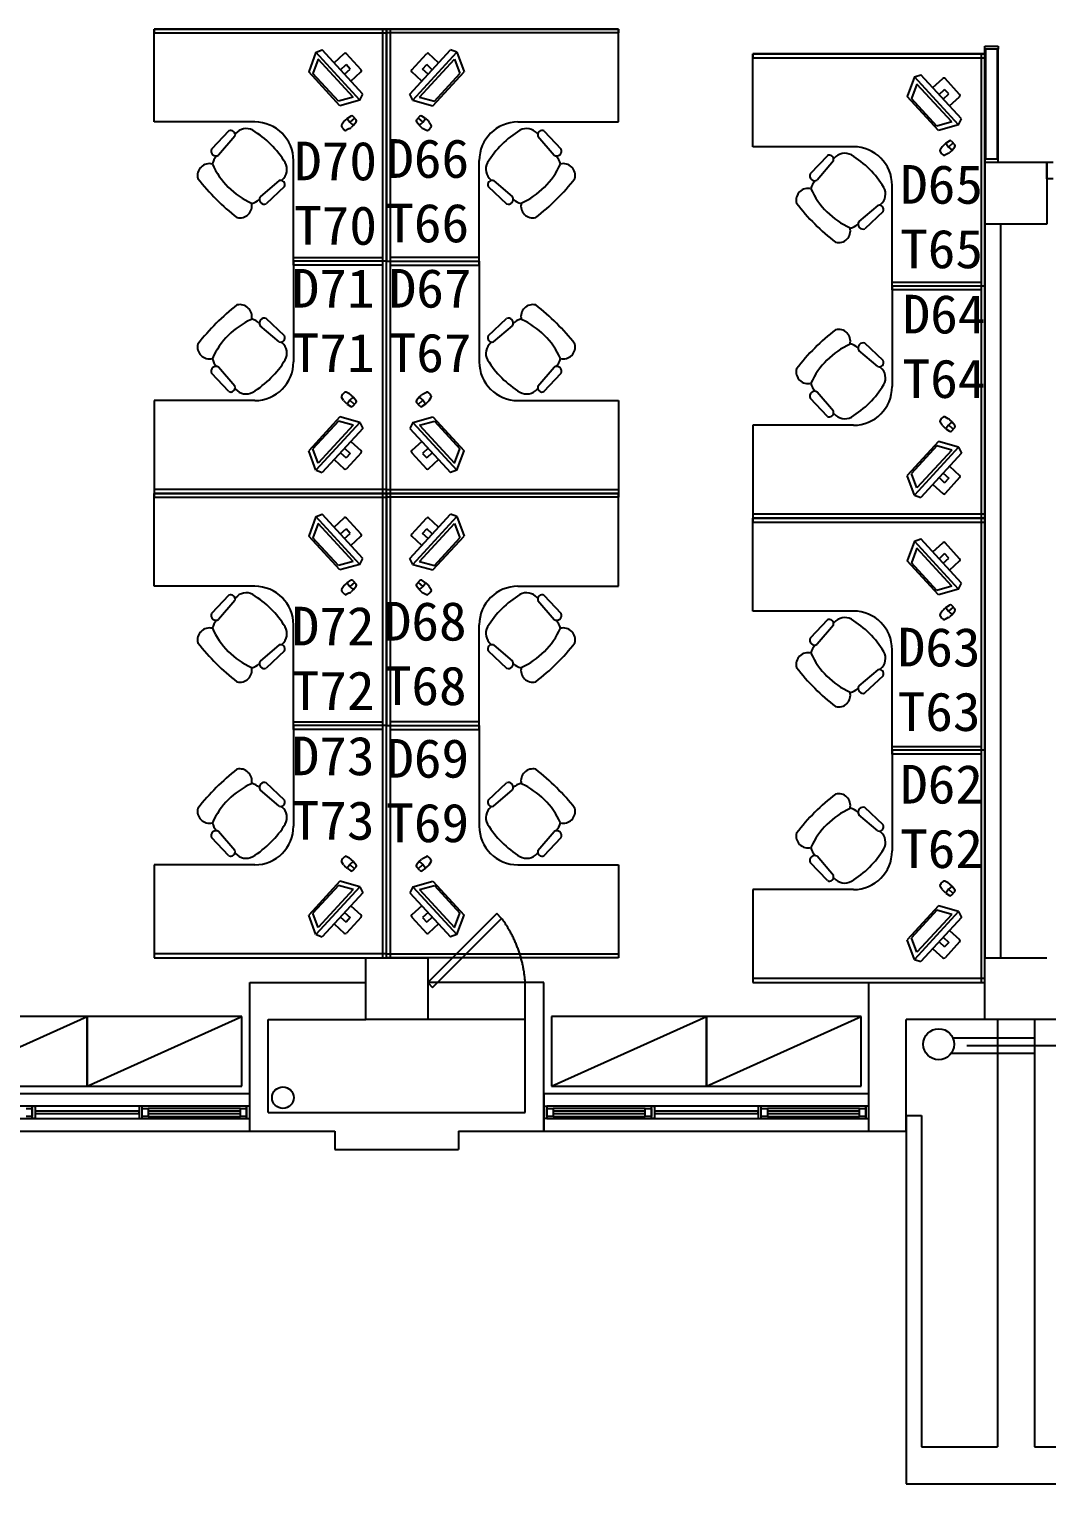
# Model space of a CAD drawing. Header units: millimetres. Extents: x 526420 to 928802, y 401925 to 509768.
# Drawn here: x 686736 to 693311, y 416304 to 425704 of the extents above; entities that cross this region are included whole.
import ezdxf

# ---------------------------------------------------------------- set-up
doc = ezdxf.new("R2010")
doc.units = ezdxf.units.MM
doc.header["$LTSCALE"] = 3000
doc.header["$MEASUREMENT"] = 0
doc.linetypes.add('DASHED2', pattern=[0.375, 0.25, -0.125])
doc.layers.get('0').update_dxf_attribs({"linetype": 'CONTINUOUS'})
for name, color, linetype in [('D-WALL', 7, 'CONTINUOUS'), ('D-WINDOW', 7, 'CONTINUOUS'), ('P-DOOR', 7, 'CONTINUOUS'), ('P-FURNI-I', 7, 'CONTINUOUS'), ('P-STAIR', 7, 'CONTINUOUS'), ('P-WALL', 7, 'CONTINUOUS'), ('窗台线', 7, 'CONTINUOUS')]:
    doc.layers.add(name, color=color, linetype=linetype)
doc.styles.get("Standard").update_dxf_attribs({"font": 'romans.shx', "width": 0.65, "bigfont": 'hzfs1.shx'})

msp = doc.modelspace()

# ---------------------------------------------------------------- linework, layer by layer
at = {"color": 0, "ltscale": 0.7}
for p, q in [((692702.9, 419186.9), (693231, 419186.9)), ((692693.6, 419086.9), (693231, 419086.9)), ((692794.8, 419136.9), (693443.4, 419136.9))]:
    msp.add_line(p, q, dxfattribs=at)
for centre, radius in [((692612.1, 419144.9), 100), ((688375.8, 418799.6), 70)]:
    msp.add_circle(centre, radius, dxfattribs=at)
at = {"layer": 'D-WALL', "color": 0, "ltscale": 100}
for p, q in [((692911, 424843.9), (693311, 424843.9)), ((692911, 424443.9), (692911, 424843.9)), ((692911, 424843.9), (693311, 424843.9)), ((692911, 424443.9), (692911, 424843.9)), ((693311, 424843.9), (693311, 424443.9)), ((693311, 424843.9), (693311, 424443.9)), ((693311, 424443.9), (692911, 424443.9)), ((693311, 424443.9), (692911, 424443.9)), ((688911, 419703.9), (689311, 419703.9)), ((688911, 419303.9), (688911, 419703.9)), ((689311, 419703.9), (689311, 419303.9)), ((692911, 419703.9), (693311, 419703.9)), ((692911, 419303.9), (692911, 419703.9)), ((689311, 419303.9), (688911, 419303.9)), ((693311, 419303.9), (692911, 419303.9))]:
    msp.add_line(p, q, dxfattribs=at)
at = {"layer": 'D-WALL', "color": 0, "ltscale": 0.7}
for p, q in [((688161, 419543.9), (688911, 419543.9)), ((688161, 419543.9), (688281, 419543.9)), ((688161, 418583.9), (688161, 419543.9)), ((690061, 419543.9), (689941, 419543.9)), ((689941, 418703.9), (689941, 419543.9)), ((690061, 418583.9), (690061, 419543.9)), ((692161, 419543.9), (692911, 419543.9)), ((692161, 418583.9), (692161, 419543.9)), ((688281, 419303.9), (688911, 419303.9)), ((688281, 418703.9), (688281, 419303.9)), ((693911, 419303.9), (692401, 419303.9)), ((692401, 418583.9), (692401, 419303.9)), ((688281, 418703.9), (689941, 418703.9)), ((688161, 418583.9), (688711, 418583.9)), ((688161, 418583.9), (688401, 418583.9)), ((688711, 418583.9), (688711, 418463.9)), ((689511, 418583.9), (690061, 418583.9)), ((689511, 418583.9), (689511, 418463.9)), ((689821, 418583.9), (690061, 418583.9)), ((692161, 418583.9), (692401, 418583.9)), ((688711, 418463.9), (689511, 418463.9))]:
    msp.add_line(p, q, dxfattribs=at)
at = {"layer": 'D-WINDOW', "color": 0, "ltscale": 0.7}
for p, q in [((688141, 418743.9), (686081, 418743.9)), ((686716, 418728.9), (686756, 418728.9)), ((686756, 418678.9), (686716, 418678.9)), ((686756, 418743.9), (686776, 418743.9)), ((686756, 418663.9), (686756, 418743.9)), ((686756, 418728.9), (686756, 418678.9)), ((686776, 418743.9), (686776, 418663.9)), ((687446, 418711.4), (686776, 418711.4)), ((686776, 418711.4), (686776, 418696.4)), ((686776, 418696.4), (687446, 418696.4)), ((687466, 418743.9), (687446, 418743.9)), ((687446, 418743.9), (687446, 418663.9)), ((687446, 418696.4), (687446, 418711.4)), ((687466, 418663.9), (687466, 418743.9)), ((687466, 418728.9), (687506, 418728.9)), ((687466, 418678.9), (687466, 418728.9)), ((687506, 418678.9), (687466, 418678.9)), ((688101, 418728.9), (687506, 418728.9)), ((687506, 418728.9), (687506, 418678.9)), ((687506, 418728.9), (687506, 418678.9)), ((688101, 418711.4), (687506, 418711.4)), ((687506, 418711.4), (687506, 418696.4)), ((687506, 418696.4), (688101, 418696.4)), ((687506, 418678.9), (688101, 418678.9)), ((688101, 418728.9), (688141, 418728.9)), ((688101, 418678.9), (688101, 418728.9)), ((688101, 418678.9), (688101, 418728.9)), ((688101, 418696.4), (688101, 418711.4)), ((688141, 418678.9), (688101, 418678.9)), ((688141, 418663.9), (688141, 418743.9)), ((688161, 418743.9), (688141, 418743.9)), ((688141, 418743.9), (688141, 418663.9)), ((688141, 418728.9), (688141, 418678.9)), ((688161, 418663.9), (688161, 418743.9)), ((690061, 418743.9), (690081, 418743.9)), ((690061, 418663.9), (690061, 418743.9)), ((692141, 418743.9), (690081, 418743.9)), ((690081, 418743.9), (690081, 418663.9)), ((690081, 418743.9), (690081, 418663.9)), ((690081, 418728.9), (690121, 418728.9)), ((690081, 418678.9), (690081, 418728.9)), ((690121, 418678.9), (690081, 418678.9)), ((690716, 418728.9), (690121, 418728.9)), ((690121, 418728.9), (690121, 418678.9)), ((690121, 418728.9), (690121, 418678.9)), ((690716, 418711.4), (690121, 418711.4)), ((690121, 418711.4), (690121, 418696.4)), ((690121, 418696.4), (690716, 418696.4)), ((690121, 418678.9), (690716, 418678.9)), ((690716, 418728.9), (690756, 418728.9)), ((690716, 418678.9), (690716, 418728.9)), ((690716, 418678.9), (690716, 418728.9)), ((690716, 418696.4), (690716, 418711.4)), ((690756, 418678.9), (690716, 418678.9)), ((690756, 418743.9), (690776, 418743.9)), ((690756, 418663.9), (690756, 418743.9)), ((690756, 418728.9), (690756, 418678.9)), ((690776, 418743.9), (690776, 418663.9)), ((691446, 418711.4), (690776, 418711.4)), ((690776, 418711.4), (690776, 418696.4)), ((690776, 418696.4), (691446, 418696.4)), ((691466, 418743.9), (691446, 418743.9)), ((691446, 418743.9), (691446, 418663.9)), ((691446, 418696.4), (691446, 418711.4)), ((691466, 418663.9), (691466, 418743.9)), ((691466, 418728.9), (691506, 418728.9)), ((691466, 418678.9), (691466, 418728.9)), ((691506, 418678.9), (691466, 418678.9)), ((692101, 418728.9), (691506, 418728.9)), ((691506, 418728.9), (691506, 418678.9)), ((691506, 418728.9), (691506, 418678.9)), ((692101, 418711.4), (691506, 418711.4)), ((691506, 418711.4), (691506, 418696.4)), ((691506, 418696.4), (692101, 418696.4)), ((691506, 418678.9), (692101, 418678.9)), ((692101, 418728.9), (692141, 418728.9)), ((692101, 418678.9), (692101, 418728.9)), ((692101, 418678.9), (692101, 418728.9)), ((692101, 418696.4), (692101, 418711.4)), ((692141, 418678.9), (692101, 418678.9)), ((692141, 418663.9), (692141, 418743.9)), ((692161, 418743.9), (692141, 418743.9)), ((692141, 418743.9), (692141, 418663.9)), ((692141, 418728.9), (692141, 418678.9)), ((692161, 418663.9), (692161, 418743.9)), ((686061, 418583.9), (688161, 418583.9)), ((686081, 418663.9), (688141, 418663.9)), ((686776, 418663.9), (686756, 418663.9)), ((687446, 418663.9), (687466, 418663.9)), ((688141, 418663.9), (688161, 418663.9)), ((690081, 418663.9), (690061, 418663.9)), ((690061, 418583.9), (692161, 418583.9)), ((690081, 418663.9), (692141, 418663.9)), ((690776, 418663.9), (690756, 418663.9)), ((691446, 418663.9), (691466, 418663.9)), ((692141, 418663.9), (692161, 418663.9))]:
    msp.add_line(p, q, dxfattribs=at)
at = {"layer": 'P-DOOR', "color": 0, "linetype": 'DASHED2', "ltscale": 10}
for p, q in [((689756.5, 419989.4), (689311, 419543.9)), ((689342.8, 419512.1), (689788.3, 419957.6)), ((689788.3, 419957.6), (689756.5, 419989.4)), ((689941, 419543.9), (689311, 419543.9)), ((689311, 419543.9), (689342.8, 419512.1)), ((689941, 419303.9), (689311, 419303.9))]:
    msp.add_line(p, q, dxfattribs=at)
msp.add_arc((689161.3, 419491.1), 781.5, 3.87552, 36.64804, dxfattribs=at)
at = {"layer": 'P-FURNI-I', "color": 0}
for p, q in [((687544, 425703.9), (687544, 425678.9)), ((689044, 425703.9), (687544, 425703.9)), ((687544, 425103.9), (687544, 425703.9)), ((687544, 425703.9), (689044, 425703.9)), ((687544, 425678.9), (689044, 425678.9)), ((689044, 425703.9), (689019, 425703.9)), ((689019, 425703.9), (689019, 422703.9)), ((689044, 425678.9), (689044, 425703.9)), ((689044, 425703.9), (690544, 425703.9)), ((689044, 422703.9), (689044, 425703.9)), ((689044, 425703.9), (689069, 425703.9)), ((689044, 425703.9), (689044, 424203.9)), ((690544, 425703.9), (689044, 425703.9)), ((689044, 425703.9), (689044, 425703.9)), ((689044, 425678.9), (689044, 425703.9)), ((689044, 422703.9), (689044, 425703.9)), ((689044, 425703.9), (689044, 424203.9)), ((689044, 425703.9), (689044, 425703.9)), ((690544, 425678.9), (689044, 425678.9)), ((689069, 425703.9), (689069, 422703.9)), ((690544, 425703.9), (690544, 425678.9)), ((690544, 425103.9), (690544, 425703.9)), ((688589.3, 425554.9), (688542.3, 425428.5)), ((688873.5, 425245.1), (688589.3, 425554.9)), ((688589.6, 425554.6), (688630.1, 425569.5)), ((688891.8, 425284.3), (688630.1, 425569.5)), ((689196.2, 425284.3), (689457.9, 425569.5)), ((689214.5, 425245.1), (689498.7, 425554.9)), ((689498.4, 425554.6), (689457.9, 425569.5)), ((689498.7, 425554.9), (689545.7, 425428.5)), ((691411, 425543.9), (691411, 425518.9)), ((692911, 425543.9), (691411, 425543.9)), ((691411, 424943.9), (691411, 425543.9)), ((691411, 425543.9), (692911, 425543.9)), ((692911, 425543.9), (692886, 425543.9)), ((692886, 425543.9), (692886, 422543.9)), ((692911, 425518.9), (692911, 425543.9)), ((692911, 422543.9), (692911, 425543.9)), ((692911, 425543.9), (692911, 424043.9)), ((692911, 425543.9), (692911, 425543.9)), ((688604.2, 425509), (688569.8, 425416.3)), ((688829, 425264), (688604.2, 425509)), ((689259, 425264), (689483.8, 425509)), ((689483.8, 425509), (689518.2, 425416.3)), ((691411, 425518.9), (692911, 425518.9)), ((688743.6, 425209.2), (688542.3, 425428.5)), ((688733.8, 425237.6), (688569.8, 425416.3)), ((689344.4, 425209.2), (689545.7, 425428.5)), ((689354.2, 425237.6), (689518.2, 425416.3)), ((692456.3, 425394.9), (692409.3, 425268.5)), ((692740.5, 425085.1), (692456.3, 425394.9)), ((692456.6, 425394.6), (692497.1, 425409.5)), ((692758.8, 425124.3), (692497.1, 425409.5)), ((688829, 425264), (688733.8, 425237.6)), ((688873.5, 425245.1), (688891.8, 425284.3)), ((689214.5, 425245.1), (689196.2, 425284.3)), ((689259, 425264), (689354.2, 425237.6)), ((692610.6, 425049.2), (692409.3, 425268.5)), ((692471.2, 425349), (692436.8, 425256.3)), ((692600.8, 425077.6), (692436.8, 425256.3)), ((692696, 425104), (692471.2, 425349)), ((688873.5, 425245.1), (688743.6, 425209.2)), ((689214.5, 425245.1), (689344.4, 425209.2)), ((688194, 425103.9), (687544, 425103.9)), ((689894, 425103.9), (690544, 425103.9)), ((692696, 425104), (692600.8, 425077.6)), ((692740.5, 425085.1), (692610.6, 425049.2)), ((692740.5, 425085.1), (692758.8, 425124.3)), ((688026.3, 425046.1), (687914.4, 424928)), ((688065, 425012.1), (687960.4, 424888.9)), ((688070.4, 425029.8), (688066.2, 425024.9)), ((690017.6, 425029.8), (690021.8, 425024.9)), ((690023, 425012.1), (690127.6, 424888.9)), ((690061.7, 425046.1), (690173.6, 424928)), ((692061, 424943.9), (691411, 424943.9)), ((691893.3, 424886.1), (691781.4, 424768)), ((688444, 424203.9), (688444, 424853.9)), ((689644, 424203.9), (689644, 424853.9)), ((691932, 424852.1), (691827.4, 424728.9)), ((691937.4, 424869.8), (691933.2, 424864.9)), ((688352.2, 424724.9), (688228.9, 424620.4)), ((688369.8, 424730.3), (688365, 424726.2)), ((688369.8, 424730.3), (688365.1, 424726.2)), ((689718.2, 424730.3), (689722.9, 424726.2)), ((689718.2, 424730.3), (689723, 424726.2)), ((689735.8, 424724.9), (689859.1, 424620.4)), ((692311, 424043.9), (692311, 424693.9)), ((688386.2, 424686.2), (688268, 424574.3)), ((689701.8, 424686.2), (689820, 424574.3)), ((692219.2, 424564.9), (692095.9, 424460.4)), ((692253.2, 424526.2), (692135, 424414.3)), ((692236.8, 424570.3), (692232, 424566.2)), ((692236.8, 424570.3), (692232.1, 424566.2)), ((688444, 424178.9), (688444, 424228.9)), ((688444, 424228.9), (689019, 424228.9)), ((689019, 424228.9), (689019, 424178.9)), ((689644, 424228.9), (689069, 424228.9)), ((689069, 424228.9), (689069, 424178.9)), ((689644, 424178.9), (689644, 424228.9)), ((689044, 424203.9), (688444, 424203.9)), ((689044, 424203.9), (688444, 424203.9)), ((688444, 424203.9), (688444, 423553.9)), ((689019, 424178.9), (688444, 424178.9)), ((689044, 424203.9), (689644, 424203.9)), ((689044, 422703.9), (689044, 424203.9)), ((689044, 424203.9), (689644, 424203.9)), ((689044, 422703.9), (689044, 424203.9)), ((689069, 424178.9), (689644, 424178.9)), ((689644, 424203.9), (689644, 423553.9)), ((692311, 424018.9), (692311, 424068.9)), ((692311, 424068.9), (692886, 424068.9)), ((692911, 424043.9), (692311, 424043.9)), ((692911, 424043.9), (692311, 424043.9)), ((692311, 424043.9), (692311, 423393.9)), ((692886, 424068.9), (692886, 424018.9)), ((692911, 422543.9), (692911, 424043.9)), ((692886, 424018.9), (692311, 424018.9)), ((688352.2, 423683), (688228.9, 423787.5)), ((688386.2, 423721.7), (688268, 423833.6)), ((689701.8, 423721.7), (689820, 423833.6)), ((689735.8, 423683), (689859.1, 423787.5)), ((688369.8, 423677.6), (688365, 423681.7)), ((688369.8, 423677.6), (688365.1, 423681.7)), ((689718.2, 423677.6), (689722.9, 423681.7)), ((689718.2, 423677.6), (689723, 423681.7)), ((692253.2, 423561.7), (692135, 423673.6)), ((692219.2, 423523), (692095.9, 423627.5)), ((688026.3, 423361.8), (687914.4, 423479.9)), ((688065, 423395.8), (687960.4, 423519)), ((690023, 423395.8), (690127.6, 423519)), ((690061.7, 423361.8), (690173.6, 423479.9)), ((692236.8, 423517.6), (692232, 423521.7)), ((692236.8, 423517.6), (692232.1, 423521.7)), ((688070.4, 423378.1), (688066.2, 423383)), ((690017.6, 423378.1), (690021.8, 423383)), ((688194, 423303.9), (687544, 423303.9)), ((687544, 423303.9), (687544, 422703.9)), ((689894, 423303.9), (690544, 423303.9)), ((690544, 423303.9), (690544, 422703.9)), ((691893.3, 423201.8), (691781.4, 423319.9)), ((691932, 423235.8), (691827.4, 423359)), ((688743.6, 423198.7), (688542.3, 422979.4)), ((688873.5, 423162.8), (688743.6, 423198.7)), ((689214.5, 423162.8), (689344.4, 423198.7)), ((689344.4, 423198.7), (689545.7, 422979.4)), ((691937.4, 423218.1), (691933.2, 423223)), ((688733.8, 423170.3), (688569.8, 422991.6)), ((688873.5, 423162.8), (688589.3, 422853)), ((688829, 423143.9), (688604.2, 422898.9)), ((688891.8, 423123.6), (688630.1, 422838.4)), ((688829, 423143.9), (688733.8, 423170.3)), ((688873.5, 423162.8), (688891.8, 423123.6)), ((689214.5, 423162.8), (689196.2, 423123.6)), ((689196.2, 423123.6), (689457.9, 422838.4)), ((689214.5, 423162.8), (689498.7, 422853)), ((689259, 423143.9), (689354.2, 423170.3)), ((689259, 423143.9), (689483.8, 422898.9)), ((689354.2, 423170.3), (689518.2, 422991.6)), ((692061, 423143.9), (691411, 423143.9)), ((691411, 423143.9), (691411, 422543.9)), ((692610.6, 423038.7), (692409.3, 422819.4)), ((692600.8, 423010.3), (692436.8, 422831.6)), ((692740.5, 423002.8), (692456.3, 422693)), ((692696, 422983.9), (692600.8, 423010.3)), ((692740.5, 423002.8), (692610.6, 423038.7)), ((692740.5, 423002.8), (692758.8, 422963.6)), ((688589.3, 422853), (688542.3, 422979.4)), ((688604.2, 422898.9), (688569.8, 422991.6)), ((689483.8, 422898.9), (689518.2, 422991.6)), ((689498.7, 422853), (689545.7, 422979.4)), ((692696, 422983.9), (692471.2, 422738.9)), ((692758.8, 422963.6), (692497.1, 422678.4)), ((688589.6, 422853.3), (688630.1, 422838.4)), ((689498.4, 422853.3), (689457.9, 422838.4)), ((692456.3, 422693), (692409.3, 422819.4)), ((692471.2, 422738.9), (692436.8, 422831.6)), ((687544, 422728.9), (687544, 422703.9)), ((689044, 422728.9), (687544, 422728.9)), ((689044, 422703.9), (689044, 422728.9)), ((689044, 422728.9), (690544, 422728.9)), ((689044, 422703.9), (689044, 422728.9)), ((690544, 422728.9), (690544, 422703.9)), ((687544, 422703.9), (689044, 422703.9)), ((687544, 422703.9), (689044, 422703.9)), ((687544, 422703.9), (687544, 422678.9)), ((689044, 422703.9), (687544, 422703.9)), ((687544, 422103.9), (687544, 422703.9)), ((687544, 422703.9), (689044, 422703.9)), ((687544, 422678.9), (689044, 422678.9)), ((689019, 422703.9), (689044, 422703.9)), ((689044, 422703.9), (689019, 422703.9)), ((689019, 422703.9), (689019, 419703.9)), ((690544, 422703.9), (689044, 422703.9)), ((689069, 422703.9), (689044, 422703.9)), ((690544, 422703.9), (689044, 422703.9)), ((689044, 422703.9), (689044, 422703.9)), ((689044, 422678.9), (689044, 422703.9)), ((689044, 422703.9), (690544, 422703.9)), ((689044, 419703.9), (689044, 422703.9)), ((689044, 422703.9), (689069, 422703.9)), ((689044, 422703.9), (689044, 421203.9)), ((690544, 422703.9), (689044, 422703.9)), ((689044, 422703.9), (689044, 422703.9)), ((689044, 422703.9), (689044, 422703.9)), ((689044, 422678.9), (689044, 422703.9)), ((689044, 419703.9), (689044, 422703.9)), ((689044, 422703.9), (689044, 421203.9)), ((689044, 422703.9), (689044, 422703.9)), ((690544, 422678.9), (689044, 422678.9)), ((689069, 422703.9), (689069, 419703.9)), ((690544, 422703.9), (690544, 422678.9)), ((690544, 422103.9), (690544, 422703.9)), ((692456.6, 422693.3), (692497.1, 422678.4)), ((688589.3, 422554.9), (688542.3, 422428.5)), ((688873.5, 422245.1), (688589.3, 422554.9)), ((688589.6, 422554.6), (688630.1, 422569.5)), ((688891.8, 422284.3), (688630.1, 422569.5)), ((689196.2, 422284.3), (689457.9, 422569.5)), ((689214.5, 422245.1), (689498.7, 422554.9)), ((689498.4, 422554.6), (689457.9, 422569.5)), ((689498.7, 422554.9), (689545.7, 422428.5)), ((691411, 422568.9), (691411, 422543.9)), ((692911, 422568.9), (691411, 422568.9)), ((691411, 422543.9), (692911, 422543.9)), ((691411, 422543.9), (692911, 422543.9)), ((691411, 422543.9), (691411, 422518.9)), ((692911, 422543.9), (691411, 422543.9)), ((691411, 421943.9), (691411, 422543.9)), ((691411, 422543.9), (692911, 422543.9)), ((692886, 422543.9), (692911, 422543.9)), ((692911, 422543.9), (692886, 422543.9)), ((692886, 422543.9), (692886, 419543.9)), ((692911, 422543.9), (692911, 422568.9)), ((692911, 422543.9), (692911, 422543.9)), ((692911, 422518.9), (692911, 422543.9)), ((692911, 419543.9), (692911, 422543.9)), ((692911, 422543.9), (692911, 421043.9)), ((692911, 422543.9), (692911, 422543.9)), ((688604.2, 422509), (688569.8, 422416.3)), ((688829, 422264), (688604.2, 422509)), ((689259, 422264), (689483.8, 422509)), ((689483.8, 422509), (689518.2, 422416.3)), ((691411, 422518.9), (692911, 422518.9)), ((688743.6, 422209.2), (688542.3, 422428.5)), ((688733.8, 422237.6), (688569.8, 422416.3)), ((689344.4, 422209.2), (689545.7, 422428.5)), ((689354.2, 422237.6), (689518.2, 422416.3)), ((692456.3, 422394.9), (692409.3, 422268.5)), ((692471.2, 422349), (692436.8, 422256.3)), ((692740.5, 422085.1), (692456.3, 422394.9)), ((692456.6, 422394.6), (692497.1, 422409.5)), ((692696, 422104), (692471.2, 422349)), ((692758.8, 422124.3), (692497.1, 422409.5)), ((688829, 422264), (688733.8, 422237.6)), ((688873.5, 422245.1), (688891.8, 422284.3)), ((689214.5, 422245.1), (689196.2, 422284.3)), ((689259, 422264), (689354.2, 422237.6)), ((692610.6, 422049.2), (692409.3, 422268.5)), ((692600.8, 422077.6), (692436.8, 422256.3)), ((688873.5, 422245.1), (688743.6, 422209.2)), ((689214.5, 422245.1), (689344.4, 422209.2)), ((688194, 422103.9), (687544, 422103.9)), ((689894, 422103.9), (690544, 422103.9)), ((692696, 422104), (692600.8, 422077.6)), ((692740.5, 422085.1), (692610.6, 422049.2)), ((692740.5, 422085.1), (692758.8, 422124.3)), ((688026.3, 422046.1), (687914.4, 421928)), ((688065, 422012.1), (687960.4, 421888.9)), ((688070.4, 422029.8), (688066.2, 422024.9)), ((690017.6, 422029.8), (690021.8, 422024.9)), ((690023, 422012.1), (690127.6, 421888.9)), ((690061.7, 422046.1), (690173.6, 421928)), ((692061, 421943.9), (691411, 421943.9)), ((691893.3, 421886.1), (691781.4, 421768)), ((688444, 421203.9), (688444, 421853.9)), ((689644, 421203.9), (689644, 421853.9)), ((691932, 421852.1), (691827.4, 421728.9)), ((691937.4, 421869.8), (691933.2, 421864.9)), ((688352.2, 421724.9), (688228.9, 421620.4)), ((688386.2, 421686.2), (688268, 421574.3)), ((688369.8, 421730.3), (688365, 421726.2)), ((688369.8, 421730.3), (688365.1, 421726.2)), ((689701.8, 421686.2), (689820, 421574.3)), ((689718.2, 421730.3), (689722.9, 421726.2)), ((689718.2, 421730.3), (689723, 421726.2)), ((689735.8, 421724.9), (689859.1, 421620.4)), ((692311, 421043.9), (692311, 421693.9)), ((692219.2, 421564.9), (692095.9, 421460.4)), ((692253.2, 421526.2), (692135, 421414.3)), ((692236.8, 421570.3), (692232, 421566.2)), ((692236.8, 421570.3), (692232.1, 421566.2)), ((688444, 421178.9), (688444, 421228.9)), ((688444, 421228.9), (689019, 421228.9)), ((689019, 421228.9), (689019, 421178.9)), ((689644, 421228.9), (689069, 421228.9)), ((689069, 421228.9), (689069, 421178.9)), ((689644, 421178.9), (689644, 421228.9)), ((689044, 421203.9), (688444, 421203.9)), ((689044, 421203.9), (688444, 421203.9)), ((688444, 421203.9), (688444, 420553.9)), ((689019, 421178.9), (688444, 421178.9)), ((689044, 421203.9), (689644, 421203.9)), ((689044, 419703.9), (689044, 421203.9)), ((689044, 421203.9), (689644, 421203.9)), ((689044, 419703.9), (689044, 421203.9)), ((689069, 421178.9), (689644, 421178.9)), ((689644, 421203.9), (689644, 420553.9)), ((692311, 421018.9), (692311, 421068.9)), ((692311, 421068.9), (692886, 421068.9)), ((692911, 421043.9), (692311, 421043.9)), ((692911, 421043.9), (692311, 421043.9)), ((692311, 421043.9), (692311, 420393.9)), ((692886, 421068.9), (692886, 421018.9)), ((692911, 419543.9), (692911, 421043.9)), ((692886, 421018.9), (692311, 421018.9)), ((688352.2, 420683), (688228.9, 420787.5)), ((688386.2, 420721.7), (688268, 420833.6)), ((689701.8, 420721.7), (689820, 420833.6)), ((689735.8, 420683), (689859.1, 420787.5)), ((688369.8, 420677.6), (688365, 420681.7)), ((688369.8, 420677.6), (688365.1, 420681.7)), ((689718.2, 420677.6), (689722.9, 420681.7)), ((689718.2, 420677.6), (689723, 420681.7)), ((692253.2, 420561.7), (692135, 420673.6)), ((692219.2, 420523), (692095.9, 420627.5)), ((688026.3, 420361.8), (687914.4, 420479.9)), ((688065, 420395.8), (687960.4, 420519)), ((690023, 420395.8), (690127.6, 420519)), ((690061.7, 420361.8), (690173.6, 420479.9)), ((692236.8, 420517.6), (692232, 420521.7)), ((692236.8, 420517.6), (692232.1, 420521.7)), ((688070.4, 420378.1), (688066.2, 420383)), ((690017.6, 420378.1), (690021.8, 420383)), ((688194, 420303.9), (687544, 420303.9)), ((687544, 420303.9), (687544, 419703.9)), ((689894, 420303.9), (690544, 420303.9)), ((690544, 420303.9), (690544, 419703.9)), ((691893.3, 420201.8), (691781.4, 420319.9)), ((691932, 420235.8), (691827.4, 420359)), ((688743.6, 420198.7), (688542.3, 419979.4)), ((688873.5, 420162.8), (688743.6, 420198.7)), ((689214.5, 420162.8), (689344.4, 420198.7)), ((689344.4, 420198.7), (689545.7, 419979.4)), ((691937.4, 420218.1), (691933.2, 420223)), ((688733.8, 420170.3), (688569.8, 419991.6)), ((688873.5, 420162.8), (688589.3, 419853)), ((688829, 420143.9), (688604.2, 419898.9)), ((688891.8, 420123.6), (688630.1, 419838.4)), ((688829, 420143.9), (688733.8, 420170.3)), ((688873.5, 420162.8), (688891.8, 420123.6)), ((689214.5, 420162.8), (689196.2, 420123.6)), ((689196.2, 420123.6), (689457.9, 419838.4)), ((689214.5, 420162.8), (689498.7, 419853)), ((689259, 420143.9), (689354.2, 420170.3)), ((689259, 420143.9), (689483.8, 419898.9)), ((689354.2, 420170.3), (689518.2, 419991.6)), ((692061, 420143.9), (691411, 420143.9)), ((691411, 420143.9), (691411, 419543.9)), ((692610.6, 420038.7), (692409.3, 419819.4)), ((692600.8, 420010.3), (692436.8, 419831.6)), ((692740.5, 420002.8), (692456.3, 419693)), ((692696, 419983.9), (692600.8, 420010.3)), ((692740.5, 420002.8), (692610.6, 420038.7)), ((692740.5, 420002.8), (692758.8, 419963.6)), ((688589.3, 419853), (688542.3, 419979.4)), ((688604.2, 419898.9), (688569.8, 419991.6)), ((689483.8, 419898.9), (689518.2, 419991.6)), ((689498.7, 419853), (689545.7, 419979.4)), ((692696, 419983.9), (692471.2, 419738.9)), ((692758.8, 419963.6), (692497.1, 419678.4)), ((688589.6, 419853.3), (688630.1, 419838.4)), ((689498.4, 419853.3), (689457.9, 419838.4)), ((692456.3, 419693), (692409.3, 419819.4)), ((692471.2, 419738.9), (692436.8, 419831.6)), ((687544, 419728.9), (687544, 419703.9)), ((689044, 419728.9), (687544, 419728.9)), ((689044, 419703.9), (689044, 419728.9)), ((689044, 419728.9), (690544, 419728.9)), ((689044, 419703.9), (689044, 419728.9)), ((690544, 419728.9), (690544, 419703.9)), ((687544, 419703.9), (689044, 419703.9)), ((687544, 419703.9), (689044, 419703.9)), ((689019, 419703.9), (689044, 419703.9)), ((690544, 419703.9), (689044, 419703.9)), ((689069, 419703.9), (689044, 419703.9)), ((690544, 419703.9), (689044, 419703.9)), ((689044, 419703.9), (689044, 419703.9)), ((689044, 419703.9), (689044, 419703.9)), ((692456.6, 419693.3), (692497.1, 419678.4)), ((691411, 419568.9), (691411, 419543.9)), ((692911, 419568.9), (691411, 419568.9)), ((691411, 419543.9), (692911, 419543.9)), ((691411, 419543.9), (692911, 419543.9)), ((692886, 419543.9), (692911, 419543.9)), ((692911, 419543.9), (692911, 419568.9)), ((692911, 419543.9), (692911, 419543.9))]:
    msp.add_line(p, q, dxfattribs=at)
at = {"layer": 'P-FURNI-I', "color": 0, "linetype": 'ByBlock'}
for p, q in [((688706.9, 425485.8), (688771.6, 425545.2)), ((688880.4, 425441.5), (688785.8, 425544.6)), ((689207.6, 425441.5), (689302.2, 425544.6)), ((689381.1, 425485.8), (689316.4, 425545.2)), ((688747.5, 425441.6), (688783.5, 425474.7)), ((688774.5, 425412.2), (688810.6, 425445.2)), ((688810.6, 425445.2), (688783.5, 425474.7)), ((689277.4, 425445.2), (689304.5, 425474.7)), ((689313.5, 425412.2), (689277.4, 425445.2)), ((689340.5, 425441.6), (689304.5, 425474.7)), ((688815.1, 425367.9), (688879.8, 425427.3)), ((689272.9, 425367.9), (689208.2, 425427.3)), ((692573.9, 425325.8), (692638.6, 425385.2)), ((692747.4, 425281.5), (692652.8, 425384.6)), ((692614.5, 425281.6), (692650.5, 425314.7)), ((692641.5, 425252.2), (692677.6, 425285.2)), ((692677.6, 425285.2), (692650.5, 425314.7)), ((692682.1, 425207.9), (692746.8, 425267.3)), ((688768, 425103.2), (688754.9, 425083.1)), ((688791.1, 425126.4), (688776.1, 425112.7)), ((688791.1, 425126.4), (688814.4, 425142.4)), ((688838.3, 425129), (688808.8, 425102)), ((688831.6, 425082.2), (688816.7, 425068.5)), ((688827.4, 425140.9), (688849.2, 425117.1)), ((688831.6, 425082.2), (688849.5, 425104)), ((689256.4, 425082.2), (689238.5, 425104)), ((689260.6, 425140.9), (689238.8, 425117.1)), ((689249.7, 425129), (689279.2, 425102)), ((689256.4, 425082.2), (689271.3, 425068.5)), ((689296.9, 425126.4), (689273.6, 425142.4)), ((689296.9, 425126.4), (689311.9, 425112.7)), ((689320, 425103.2), (689333.1, 425083.1)), ((688806.5, 425061.2), (688785.3, 425049.9)), ((689281.5, 425061.2), (689302.7, 425049.9)), ((692658.1, 424966.4), (692681.4, 424982.4)), ((692694.4, 424980.9), (692716.2, 424957.1)), ((692635, 424943.2), (692621.9, 424923.1)), ((692658.1, 424966.4), (692643.1, 424952.7)), ((692673.5, 424901.2), (692652.3, 424889.9)), ((692705.3, 424969), (692675.8, 424942)), ((692698.6, 424922.2), (692683.7, 424908.5)), ((692698.6, 424922.2), (692716.5, 424944)), ((688768, 423304.7), (688754.9, 423324.8)), ((688791.1, 423281.5), (688776.1, 423295.2)), ((688806.5, 423346.7), (688785.3, 423358)), ((688838.3, 423278.9), (688808.8, 423305.9)), ((688831.6, 423325.7), (688816.7, 423339.4)), ((688827.4, 423267), (688849.2, 423290.8)), ((688831.6, 423325.7), (688849.5, 423303.9)), ((689256.4, 423325.7), (689238.5, 423303.9)), ((689260.6, 423267), (689238.8, 423290.8)), ((689249.7, 423278.9), (689279.2, 423305.9)), ((689256.4, 423325.7), (689271.3, 423339.4)), ((689281.5, 423346.7), (689302.7, 423358)), ((689296.9, 423281.5), (689311.9, 423295.2)), ((689320, 423304.7), (689333.1, 423324.8)), ((688791.1, 423281.5), (688814.4, 423265.5)), ((689296.9, 423281.5), (689273.6, 423265.5)), ((692673.5, 423186.7), (692652.3, 423198)), ((692635, 423144.7), (692621.9, 423164.8)), ((692658.1, 423121.5), (692643.1, 423135.2)), ((692658.1, 423121.5), (692681.4, 423105.5)), ((692705.3, 423118.9), (692675.8, 423145.9)), ((692698.6, 423165.7), (692683.7, 423179.4)), ((692694.4, 423107), (692716.2, 423130.8)), ((692698.6, 423165.7), (692716.5, 423143.9)), ((688815.1, 423040), (688879.8, 422980.6)), ((689272.9, 423040), (689208.2, 422980.6)), ((688706.9, 422922.1), (688771.6, 422862.7)), ((688747.5, 422966.3), (688783.5, 422933.2)), ((688774.5, 422995.7), (688810.6, 422962.7)), ((688810.6, 422962.7), (688783.5, 422933.2)), ((688880.4, 422966.4), (688785.8, 422863.3)), ((689207.6, 422966.4), (689302.2, 422863.3)), ((689313.5, 422995.7), (689277.4, 422962.7)), ((689277.4, 422962.7), (689304.5, 422933.2)), ((689340.5, 422966.3), (689304.5, 422933.2)), ((689381.1, 422922.1), (689316.4, 422862.7)), ((692641.5, 422835.7), (692677.6, 422802.7)), ((692682.1, 422880), (692746.8, 422820.6)), ((692573.9, 422762.1), (692638.6, 422702.7)), ((692614.5, 422806.3), (692650.5, 422773.2)), ((692677.6, 422802.7), (692650.5, 422773.2)), ((692747.4, 422806.4), (692652.8, 422703.3)), ((688706.9, 422485.8), (688771.6, 422545.2)), ((688880.4, 422441.5), (688785.8, 422544.6)), ((689207.6, 422441.5), (689302.2, 422544.6)), ((689381.1, 422485.8), (689316.4, 422545.2)), ((688747.5, 422441.6), (688783.5, 422474.7)), ((688774.5, 422412.2), (688810.6, 422445.2)), ((688810.6, 422445.2), (688783.5, 422474.7)), ((689277.4, 422445.2), (689304.5, 422474.7)), ((689313.5, 422412.2), (689277.4, 422445.2)), ((689340.5, 422441.6), (689304.5, 422474.7)), ((688815.1, 422367.9), (688879.8, 422427.3)), ((689272.9, 422367.9), (689208.2, 422427.3)), ((692573.9, 422325.8), (692638.6, 422385.2)), ((692747.4, 422281.5), (692652.8, 422384.6)), ((692614.5, 422281.6), (692650.5, 422314.7)), ((692641.5, 422252.2), (692677.6, 422285.2)), ((692677.6, 422285.2), (692650.5, 422314.7)), ((692682.1, 422207.9), (692746.8, 422267.3)), ((688768, 422103.2), (688754.9, 422083.1)), ((688791.1, 422126.4), (688776.1, 422112.7)), ((688806.5, 422061.2), (688785.3, 422049.9)), ((688791.1, 422126.4), (688814.4, 422142.4)), ((688838.3, 422129), (688808.8, 422102)), ((688831.6, 422082.2), (688816.7, 422068.5)), ((688827.4, 422140.9), (688849.2, 422117.1)), ((688831.6, 422082.2), (688849.5, 422104)), ((689256.4, 422082.2), (689238.5, 422104)), ((689260.6, 422140.9), (689238.8, 422117.1)), ((689249.7, 422129), (689279.2, 422102)), ((689256.4, 422082.2), (689271.3, 422068.5)), ((689296.9, 422126.4), (689273.6, 422142.4)), ((689281.5, 422061.2), (689302.7, 422049.9)), ((689296.9, 422126.4), (689311.9, 422112.7)), ((689320, 422103.2), (689333.1, 422083.1)), ((692658.1, 421966.4), (692643.1, 421952.7)), ((692658.1, 421966.4), (692681.4, 421982.4)), ((692705.3, 421969), (692675.8, 421942)), ((692694.4, 421980.9), (692716.2, 421957.1)), ((692635, 421943.2), (692621.9, 421923.1)), ((692673.5, 421901.2), (692652.3, 421889.9)), ((692698.6, 421922.2), (692683.7, 421908.5)), ((692698.6, 421922.2), (692716.5, 421944)), ((688768, 420304.7), (688754.9, 420324.8)), ((688791.1, 420281.5), (688776.1, 420295.2)), ((688806.5, 420346.7), (688785.3, 420358)), ((688791.1, 420281.5), (688814.4, 420265.5)), ((688838.3, 420278.9), (688808.8, 420305.9)), ((688831.6, 420325.7), (688816.7, 420339.4)), ((688827.4, 420267), (688849.2, 420290.8)), ((688831.6, 420325.7), (688849.5, 420303.9)), ((689256.4, 420325.7), (689238.5, 420303.9)), ((689260.6, 420267), (689238.8, 420290.8)), ((689249.7, 420278.9), (689279.2, 420305.9)), ((689256.4, 420325.7), (689271.3, 420339.4)), ((689296.9, 420281.5), (689273.6, 420265.5)), ((689281.5, 420346.7), (689302.7, 420358)), ((689296.9, 420281.5), (689311.9, 420295.2)), ((689320, 420304.7), (689333.1, 420324.8)), ((692673.5, 420186.7), (692652.3, 420198)), ((692635, 420144.7), (692621.9, 420164.8)), ((692658.1, 420121.5), (692643.1, 420135.2)), ((692658.1, 420121.5), (692681.4, 420105.5)), ((692705.3, 420118.9), (692675.8, 420145.9)), ((692698.6, 420165.7), (692683.7, 420179.4)), ((692694.4, 420107), (692716.2, 420130.8)), ((692698.6, 420165.7), (692716.5, 420143.9)), ((688774.5, 419995.7), (688810.6, 419962.7)), ((688815.1, 420040), (688879.8, 419980.6)), ((689272.9, 420040), (689208.2, 419980.6)), ((689313.5, 419995.7), (689277.4, 419962.7)), ((688706.9, 419922.1), (688771.6, 419862.7)), ((688747.5, 419966.3), (688783.5, 419933.2)), ((688810.6, 419962.7), (688783.5, 419933.2)), ((688880.4, 419966.4), (688785.8, 419863.3)), ((689207.6, 419966.4), (689302.2, 419863.3)), ((689277.4, 419962.7), (689304.5, 419933.2)), ((689340.5, 419966.3), (689304.5, 419933.2)), ((689381.1, 419922.1), (689316.4, 419862.7)), ((692614.5, 419806.3), (692650.5, 419773.2)), ((692641.5, 419835.7), (692677.6, 419802.7)), ((692747.4, 419806.4), (692652.8, 419703.3)), ((692682.1, 419880), (692746.8, 419820.6)), ((692573.9, 419762.1), (692638.6, 419702.7)), ((692677.6, 419802.7), (692650.5, 419773.2))]:
    msp.add_line(p, q, dxfattribs=at)
at = {"layer": 'P-FURNI-I', "color": 0, "ltscale": 100}
for p, q in [((689044, 422103.9), (689044, 425012.2)), ((686111, 418873.9), (687111, 419323.9)), ((687111, 419323.9), (686111, 419323.9)), ((687111, 418873.9), (688111, 419323.9)), ((687111, 418873.9), (687111, 419323.9)), ((688111, 419323.9), (687111, 419323.9)), ((687111, 419323.9), (687111, 418873.9)), ((688111, 418873.9), (688111, 419323.9)), ((690111, 418873.9), (691111, 419323.9)), ((691111, 419323.9), (690111, 419323.9)), ((690111, 419323.9), (690111, 418873.9)), ((691111, 418873.9), (692111, 419323.9)), ((691111, 418873.9), (691111, 419323.9)), ((692111, 419323.9), (691111, 419323.9)), ((691111, 419323.9), (691111, 418873.9)), ((692111, 418873.9), (692111, 419323.9)), ((686111, 418873.9), (687111, 418873.9)), ((687111, 418873.9), (688111, 418873.9)), ((690111, 418873.9), (691111, 418873.9)), ((691111, 418873.9), (692111, 418873.9))]:
    msp.add_line(p, q, dxfattribs=at)
at = {"layer": 'P-FURNI-I', "color": 0, "linetype": 'ByBlock'}
for centre, radius, start, end in [((688778.4, 425537.9), 10, 42.52965, 132.52965), ((689309.6, 425537.9), 10, 47.47035, 137.47035), ((688873, 425434.7), 10, 312.52965, 42.52965), ((689215, 425434.7), 10, 137.47035, 227.47035), ((692645.4, 425377.9), 10, 42.52965, 132.52965), ((692740, 425274.7), 10, 312.52965, 42.52965), ((688763.3, 425077.6), 10, 146.87305, 222.52965), ((688828.8, 425120.3), 88, 214.1588, 230.90049), ((688809.9, 425075.8), 50, 132.52965, 146.87305), ((688906.9, 425192), 133.1, 209.50646, 235.55283), ((688782.9, 425105.3), 50, 298.18624, 312.52965), ((688820, 425134.1), 10, 42.52965, 124.42662), ((688841.8, 425110.4), 10, 320.63267, 42.52965), ((689246.2, 425110.4), 10, 137.47035, 219.36733), ((689181.1, 425192), 133.1, 304.44717, 330.49354), ((689268, 425134.1), 10, 55.57338, 137.47035), ((689305.1, 425105.3), 50, 227.47035, 241.81376), ((689278.1, 425075.8), 50, 33.12695, 47.47035), ((689259.2, 425120.3), 88, 309.09951, 325.8412), ((689324.7, 425077.6), 10, 317.47035, 33.12695), ((688780.6, 425058.7), 10, 222.52965, 298.18624), ((689307.4, 425058.7), 10, 241.81376, 317.47035), ((692687, 424974.1), 10, 42.52965, 124.42662), ((692630.3, 424917.6), 10, 146.87305, 222.52965), ((692695.8, 424960.3), 88, 214.1588, 230.90049), ((692676.9, 424915.8), 50, 132.52965, 146.87305), ((692647.6, 424898.7), 10, 222.52965, 298.18624), ((692773.9, 425032), 133.1, 209.50646, 235.55283), ((692649.9, 424945.3), 50, 298.18624, 312.52965), ((692708.8, 424950.4), 10, 320.63267, 42.52965), ((688763.3, 423330.3), 10, 137.47035, 213.12695), ((688828.8, 423287.6), 88, 129.09951, 145.8412), ((688809.9, 423332.1), 50, 213.12695, 227.47035), ((688780.6, 423349.2), 10, 61.81376, 137.47035), ((688906.9, 423215.9), 133.1, 124.44717, 150.49354), ((688782.9, 423302.6), 50, 47.47035, 61.81376), ((688841.8, 423297.5), 10, 317.47035, 39.36733), ((689246.2, 423297.5), 10, 140.63267, 222.52965), ((689181.1, 423215.9), 133.1, 29.50646, 55.55283), ((689305.1, 423302.6), 50, 118.18624, 132.52965), ((689307.4, 423349.2), 10, 42.52965, 118.18624), ((689278.1, 423332.1), 50, 312.52965, 326.87305), ((689259.2, 423287.6), 88, 34.1588, 50.90049), ((689324.7, 423330.3), 10, 326.87305, 42.52965), ((688820, 423273.8), 10, 235.57338, 317.47035), ((689268, 423273.8), 10, 222.52965, 304.42662), ((692695.8, 423127.6), 88, 129.09951, 145.8412), ((692647.6, 423189.2), 10, 61.81376, 137.47035), ((692630.3, 423170.3), 10, 137.47035, 213.12695), ((692676.9, 423172.1), 50, 213.12695, 227.47035), ((692773.9, 423055.9), 133.1, 124.44717, 150.49354), ((692649.9, 423142.6), 50, 47.47035, 61.81376), ((692687, 423113.8), 10, 235.57338, 317.47035), ((692708.8, 423137.5), 10, 317.47035, 39.36733), ((688873, 422973.2), 10, 317.47035, 47.47035), ((689215, 422973.2), 10, 132.52965, 222.52965), ((688778.4, 422870), 10, 227.47035, 317.47035), ((689309.6, 422870), 10, 222.52965, 312.52965), ((692740, 422813.2), 10, 317.47035, 47.47035), ((692645.4, 422710), 10, 227.47035, 317.47035), ((688778.4, 422537.9), 10, 42.52965, 132.52965), ((689309.6, 422537.9), 10, 47.47035, 137.47035), ((688873, 422434.7), 10, 312.52965, 42.52965), ((689215, 422434.7), 10, 137.47035, 227.47035), ((692645.4, 422377.9), 10, 42.52965, 132.52965), ((692740, 422274.7), 10, 312.52965, 42.52965), ((688763.3, 422077.6), 10, 146.87305, 222.52965), ((688828.8, 422120.3), 88, 214.1588, 230.90049), ((688809.9, 422075.8), 50, 132.52965, 146.87305), ((688906.9, 422192), 133.1, 209.50646, 235.55283), ((688782.9, 422105.3), 50, 298.18624, 312.52965), ((688820, 422134.1), 10, 42.52965, 124.42662), ((688841.8, 422110.4), 10, 320.63267, 42.52965), ((689246.2, 422110.4), 10, 137.47035, 219.36733), ((689181.1, 422192), 133.1, 304.44717, 330.49354), ((689268, 422134.1), 10, 55.57338, 137.47035), ((689305.1, 422105.3), 50, 227.47035, 241.81376), ((689278.1, 422075.8), 50, 33.12695, 47.47035), ((689259.2, 422120.3), 88, 309.09951, 325.8412), ((689324.7, 422077.6), 10, 317.47035, 33.12695), ((688780.6, 422058.7), 10, 222.52965, 298.18624), ((689307.4, 422058.7), 10, 241.81376, 317.47035), ((692773.9, 422032), 133.1, 209.50646, 235.55283), ((692687, 421974.1), 10, 42.52965, 124.42662), ((692630.3, 421917.6), 10, 146.87305, 222.52965), ((692695.8, 421960.3), 88, 214.1588, 230.90049), ((692676.9, 421915.8), 50, 132.52965, 146.87305), ((692647.6, 421898.7), 10, 222.52965, 298.18624), ((692649.9, 421945.3), 50, 298.18624, 312.52965), ((692708.8, 421950.4), 10, 320.63267, 42.52965), ((688763.3, 420330.3), 10, 137.47035, 213.12695), ((688828.8, 420287.6), 88, 129.09951, 145.8412), ((688809.9, 420332.1), 50, 213.12695, 227.47035), ((688780.6, 420349.2), 10, 61.81376, 137.47035), ((688906.9, 420215.9), 133.1, 124.44717, 150.49354), ((688782.9, 420302.6), 50, 47.47035, 61.81376), ((688841.8, 420297.5), 10, 317.47035, 39.36733), ((689246.2, 420297.5), 10, 140.63267, 222.52965), ((689181.1, 420215.9), 133.1, 29.50646, 55.55283), ((689305.1, 420302.6), 50, 118.18624, 132.52965), ((689307.4, 420349.2), 10, 42.52965, 118.18624), ((689278.1, 420332.1), 50, 312.52965, 326.87305), ((689259.2, 420287.6), 88, 34.1588, 50.90049), ((689324.7, 420330.3), 10, 326.87305, 42.52965), ((688820, 420273.8), 10, 235.57338, 317.47035), ((689268, 420273.8), 10, 222.52965, 304.42662), ((692695.8, 420127.6), 88, 129.09951, 145.8412), ((692647.6, 420189.2), 10, 61.81376, 137.47035), ((692649.9, 420142.6), 50, 47.47035, 61.81376), ((692630.3, 420170.3), 10, 137.47035, 213.12695), ((692676.9, 420172.1), 50, 213.12695, 227.47035), ((692773.9, 420055.9), 133.1, 124.44717, 150.49354), ((692687, 420113.8), 10, 235.57338, 317.47035), ((692708.8, 420137.5), 10, 317.47035, 39.36733), ((688873, 419973.2), 10, 317.47035, 47.47035), ((689215, 419973.2), 10, 132.52965, 222.52965), ((688778.4, 419870), 10, 227.47035, 317.47035), ((689309.6, 419870), 10, 222.52965, 312.52965), ((692740, 419813.2), 10, 317.47035, 47.47035), ((692645.4, 419710), 10, 227.47035, 317.47035)]:
    msp.add_arc(centre, radius, start, end, dxfattribs=at)
at = {"layer": 'P-FURNI-I', "color": 0}
for centre, radius, start, end in [((688194, 424853.9), 250, 0.00002, 89.99998), ((689894, 424853.9), 250, 90.00002, 179.99998), ((688038.6, 425021.2), 27.9, 341.04311, 116.28384), ((688138.2, 424972.9), 88.6, 61.10866, 140), ((687857, 424517), 624.1, 31.27501, 58.72499), ((690231, 424517), 624.1, 121.27501, 148.72499), ((689949.8, 424972.9), 88.6, 40, 118.89134), ((690049.4, 425021.2), 27.9, 63.71616, 198.95689), ((687943.6, 424915.7), 31.7, 157.15642, 302.13371), ((688086.4, 424775.9), 177.1, 142.33471, 161.21221), ((690144.4, 424915.7), 31.7, 237.86629, 22.84358), ((690001.6, 424775.9), 177.1, 18.78779, 37.66529), ((691905.6, 424861.2), 27.9, 341.04311, 116.28384), ((692005.2, 424812.9), 88.6, 61.10866, 140), ((691724, 424357), 624.1, 31.27501, 58.72499), ((692061, 424693.9), 250, 0.00002, 89.99998), ((687900.6, 424758.2), 76.4, 75.39269, 194.60731), ((688378.3, 425038.3), 502.6, 204.20895, 245.79105), ((688312.9, 424798.2), 88.6, 310, 28.89134), ((689775.1, 424798.2), 88.6, 151.10866, 230), ((689709.7, 425038.3), 502.6, 294.20895, 335.79105), ((690187.4, 424758.2), 76.4, 345.39269, 104.60731), ((688922.9, 425582.9), 1383.5, 217.59073, 232.40927), ((688361.2, 424698.6), 27.9, 333.71616, 108.95689), ((689726.8, 424698.6), 27.9, 71.04311, 206.28384), ((689165.1, 425582.9), 1383.5, 307.59073, 322.40927), ((691810.6, 424755.7), 31.7, 157.15642, 302.13371), ((691953.4, 424615.9), 177.1, 142.33471, 161.21221), ((688117.7, 424744.6), 177.1, 288.61801, 306.90476), ((688255.8, 424603.5), 31.7, 147.86629, 292.84358), ((689832.3, 424603.5), 31.7, 247.15642, 32.13371), ((689970.3, 424744.6), 177.1, 233.09524, 251.38199), ((691767.6, 424598.2), 76.4, 75.39269, 194.60731), ((692245.3, 424878.3), 502.6, 204.20895, 245.79105), ((692179.9, 424638.2), 88.6, 310, 28.89134), ((688098.2, 424560.5), 76.4, 255.39269, 14.60731), ((689989.8, 424560.5), 76.4, 165.39269, 284.60731), ((692789.9, 425422.9), 1383.5, 217.59073, 232.40927), ((692228.2, 424538.6), 27.9, 333.71616, 108.95689), ((691965.2, 424400.5), 76.4, 255.39269, 14.60731), ((691984.7, 424584.6), 177.1, 288.61801, 306.90476), ((692122.8, 424443.5), 31.7, 147.86629, 292.84358), ((688922.9, 422825), 1383.5, 127.59073, 142.40927), ((688098.2, 423847.4), 76.4, 345.39269, 104.60731), ((689989.8, 423847.4), 76.4, 75.39269, 194.60731), ((689165.1, 422825), 1383.5, 37.59073, 52.40927), ((688378.3, 423369.6), 502.6, 114.20895, 155.79105), ((688117.7, 423663.3), 177.1, 53.09524, 71.38199), ((688255.8, 423804.4), 31.7, 67.15642, 212.13371), ((689832.3, 423804.4), 31.7, 327.86629, 112.84358), ((689970.3, 423663.3), 177.1, 108.61801, 126.90476), ((689709.7, 423369.6), 502.6, 24.20895, 65.79105), ((692789.9, 422665), 1383.5, 127.59073, 142.40927), ((691965.2, 423687.4), 76.4, 345.39269, 104.60731), ((687900.6, 423649.7), 76.4, 165.39269, 284.60731), ((688361.2, 423709.3), 27.9, 251.04311, 26.28384), ((688312.9, 423609.7), 88.6, 331.10866, 50), ((689775.1, 423609.7), 88.6, 130, 208.89134), ((689726.8, 423709.3), 27.9, 153.71616, 288.95689), ((690187.4, 423649.7), 76.4, 255.39269, 14.60731), ((692245.3, 423209.6), 502.6, 114.20895, 155.79105), ((691984.7, 423503.3), 177.1, 53.09524, 71.38199), ((692122.8, 423644.4), 31.7, 67.15642, 212.13371), ((688086.4, 423632), 177.1, 198.78779, 217.66529), ((687857, 423890.9), 624.1, 301.27501, 328.72499), ((690231, 423890.9), 624.1, 211.27501, 238.72499), ((690001.6, 423632), 177.1, 322.33471, 341.21221), ((687943.6, 423492.2), 31.7, 57.86629, 202.84358), ((688194, 423553.9), 250, 270.00002, 359.99998), ((689894, 423553.9), 250, 180.00002, 269.99998), ((690144.4, 423492.2), 31.7, 337.15642, 122.13371), ((691767.6, 423489.7), 76.4, 165.39269, 284.60731), ((692228.2, 423549.3), 27.9, 251.04311, 26.28384), ((692179.9, 423449.7), 88.6, 331.10866, 50), ((688038.6, 423386.7), 27.9, 243.71616, 18.95689), ((688138.2, 423435), 88.6, 220, 298.89134), ((689949.8, 423435), 88.6, 241.10866, 320), ((690049.4, 423386.7), 27.9, 161.04311, 296.28384), ((691953.4, 423472), 177.1, 198.78779, 217.66529), ((691724, 423730.9), 624.1, 301.27501, 328.72499), ((692061, 423393.9), 250, 270.00002, 359.99998), ((691810.6, 423332.2), 31.7, 57.86629, 202.84358), ((691905.6, 423226.7), 27.9, 243.71616, 18.95689), ((692005.2, 423275), 88.6, 220, 298.89134), ((688138.2, 421972.9), 88.6, 61.10866, 140), ((688194, 421853.9), 250, 0.00002, 89.99998), ((689894, 421853.9), 250, 90.00002, 179.99998), ((689949.8, 421972.9), 88.6, 40, 118.89134), ((688038.6, 422021.2), 27.9, 341.04311, 116.28384), ((687857, 421517), 624.1, 31.27501, 58.72499), ((690231, 421517), 624.1, 121.27501, 148.72499), ((690049.4, 422021.2), 27.9, 63.71616, 198.95689), ((687943.6, 421915.7), 31.7, 157.15642, 302.13371), ((688086.4, 421775.9), 177.1, 142.33471, 161.21221), ((690144.4, 421915.7), 31.7, 237.86629, 22.84358), ((690001.6, 421775.9), 177.1, 18.78779, 37.66529), ((691905.6, 421861.2), 27.9, 341.04311, 116.28384), ((692005.2, 421812.9), 88.6, 61.10866, 140), ((691724, 421357), 624.1, 31.27501, 58.72499), ((692061, 421693.9), 250, 0.00002, 89.99998), ((687900.6, 421758.2), 76.4, 75.39269, 194.60731), ((688378.3, 422038.3), 502.6, 204.20895, 245.79105), ((688312.9, 421798.2), 88.6, 310, 28.89134), ((689775.1, 421798.2), 88.6, 151.10866, 230), ((689709.7, 422038.3), 502.6, 294.20895, 335.79105), ((690187.4, 421758.2), 76.4, 345.39269, 104.60731), ((688922.9, 422582.9), 1383.5, 217.59073, 232.40927), ((688361.2, 421698.6), 27.9, 333.71616, 108.95689), ((689726.8, 421698.6), 27.9, 71.04311, 206.28384), ((689165.1, 422582.9), 1383.5, 307.59073, 322.40927), ((691810.6, 421755.7), 31.7, 157.15642, 302.13371), ((691953.4, 421615.9), 177.1, 142.33471, 161.21221), ((688117.7, 421744.6), 177.1, 288.61801, 306.90476), ((688255.8, 421603.5), 31.7, 147.86629, 292.84358), ((689832.3, 421603.5), 31.7, 247.15642, 32.13371), ((689970.3, 421744.6), 177.1, 233.09524, 251.38199), ((691767.6, 421598.2), 76.4, 75.39269, 194.60731), ((692245.3, 421878.3), 502.6, 204.20895, 245.79105), ((692179.9, 421638.2), 88.6, 310, 28.89134), ((688098.2, 421560.5), 76.4, 255.39269, 14.60731), ((689989.8, 421560.5), 76.4, 165.39269, 284.60731), ((692789.9, 422422.9), 1383.5, 217.59073, 232.40927), ((692228.2, 421538.6), 27.9, 333.71616, 108.95689), ((691965.2, 421400.5), 76.4, 255.39269, 14.60731), ((691984.7, 421584.6), 177.1, 288.61801, 306.90476), ((692122.8, 421443.5), 31.7, 147.86629, 292.84358), ((688922.9, 419825), 1383.5, 127.59073, 142.40927), ((688098.2, 420847.4), 76.4, 345.39269, 104.60731), ((689989.8, 420847.4), 76.4, 75.39269, 194.60731), ((689165.1, 419825), 1383.5, 37.59073, 52.40927), ((688378.3, 420369.6), 502.6, 114.20895, 155.79105), ((688117.7, 420663.3), 177.1, 53.09524, 71.38199), ((688255.8, 420804.4), 31.7, 67.15642, 212.13371), ((689832.3, 420804.4), 31.7, 327.86629, 112.84358), ((689970.3, 420663.3), 177.1, 108.61801, 126.90476), ((689709.7, 420369.6), 502.6, 24.20895, 65.79105), ((692789.9, 419665), 1383.5, 127.59073, 142.40927), ((691965.2, 420687.4), 76.4, 345.39269, 104.60731), ((687900.6, 420649.7), 76.4, 165.39269, 284.60731), ((688361.2, 420709.3), 27.9, 251.04311, 26.28384), ((688312.9, 420609.7), 88.6, 331.10866, 50), ((689775.1, 420609.7), 88.6, 130, 208.89134), ((689726.8, 420709.3), 27.9, 153.71616, 288.95689), ((690187.4, 420649.7), 76.4, 255.39269, 14.60731), ((692245.3, 420209.6), 502.6, 114.20895, 155.79105), ((691984.7, 420503.3), 177.1, 53.09524, 71.38199), ((692122.8, 420644.4), 31.7, 67.15642, 212.13371), ((688086.4, 420632), 177.1, 198.78779, 217.66529), ((687857, 420890.9), 624.1, 301.27501, 328.72499), ((690231, 420890.9), 624.1, 211.27501, 238.72499), ((690001.6, 420632), 177.1, 322.33471, 341.21221), ((692228.2, 420549.3), 27.9, 251.04311, 26.28384), ((687943.6, 420492.2), 31.7, 57.86629, 202.84358), ((688194, 420553.9), 250, 270.00002, 359.99998), ((689894, 420553.9), 250, 180.00002, 269.99998), ((690144.4, 420492.2), 31.7, 337.15642, 122.13371), ((691767.6, 420489.7), 76.4, 165.39269, 284.60731), ((692179.9, 420449.7), 88.6, 331.10866, 50), ((688038.6, 420386.7), 27.9, 243.71616, 18.95689), ((688138.2, 420435), 88.6, 220, 298.89134), ((689949.8, 420435), 88.6, 241.10866, 320), ((690049.4, 420386.7), 27.9, 161.04311, 296.28384), ((691953.4, 420472), 177.1, 198.78779, 217.66529), ((691724, 420730.9), 624.1, 301.27501, 328.72499), ((692061, 420393.9), 250, 270.00002, 359.99998), ((691810.6, 420332.2), 31.7, 57.86629, 202.84358), ((691905.6, 420226.7), 27.9, 243.71616, 18.95689), ((692005.2, 420275), 88.6, 220, 298.89134)]:
    msp.add_arc(centre, radius, start, end, dxfattribs=at)
at = {"layer": 'P-STAIR', "color": 0, "ltscale": 0.7}
for p, q in [((692991, 419303.9), (692991, 416543.9)), ((693231, 419303.9), (693231, 416543.9)), ((692401, 418683.9), (692401, 416303.9)), ((692401, 418683.9), (692501, 418683.9)), ((692501, 418683.9), (692501, 416543.9)), ((692501, 416543.9), (692991, 416543.9)), ((693231, 416543.9), (700991, 416543.9)), ((692401, 416303.9), (701821, 416303.9))]:
    msp.add_line(p, q, dxfattribs=at)
at = {"layer": 'P-WALL', "color": 0, "ltscale": 2}
for p, q in [((692911, 425573.9), (692911, 425593.9)), ((692911, 425593.9), (692997, 425593.9)), ((692911, 425573.9), (692911, 425593.9)), ((692911, 425593.9), (692997, 425593.9)), ((692911, 424863.9), (692911, 425573.9)), ((692911, 424863.9), (692911, 425573.9)), ((692997, 425573.9), (692911, 425573.9)), ((692997, 425573.9), (692911, 425573.9)), ((692917, 424863.9), (692917, 425573.9)), ((692917, 424863.9), (692917, 425573.9)), ((692991, 424863.9), (692991, 425573.9)), ((692991, 424863.9), (692991, 425573.9)), ((692997, 425593.9), (692997, 425573.9)), ((692997, 425593.9), (692997, 425573.9)), ((692997, 424863.9), (692997, 425573.9)), ((692997, 424863.9), (692997, 425573.9)), ((692997, 424863.9), (692911, 424863.9)), ((692911, 424863.9), (692911, 424843.9)), ((692911, 424843.9), (692997, 424843.9)), ((692997, 424843.9), (692997, 424863.9)), ((693311, 424811.9), (693311, 424843.9)), ((693311, 424843.9), (693351, 424843.9)), ((693311, 424799.9), (693311, 424811.9)), ((693311, 424811.9), (693311, 424811.9)), ((693311, 424735.9), (693311, 424799.9)), ((693311, 424799.9), (693311, 424799.9)), ((693351, 424735.9), (693311, 424735.9))]:
    msp.add_line(p, q, dxfattribs=at)
at = {"layer": 'P-WALL', "color": 0, "ltscale": 0.7}
for p, q in [((692911, 424443.9), (692911, 419703.9)), ((693011, 424443.9), (693011, 419703.9))]:
    msp.add_line(p, q, dxfattribs=at)
at = {"layer": '窗台线', "color": 0, "ltscale": 0.7}
for p, q in [((688161, 418823.9), (686061, 418823.9)), ((688161, 418583.9), (688161, 418823.9)), ((692161, 418823.9), (690061, 418823.9)), ((690061, 418823.9), (690061, 418583.9)), ((692161, 418583.9), (692161, 418823.9))]:
    msp.add_line(p, q, dxfattribs=at)

# ---------------------------------------------------------------- texts
at = {"layer": 'P-FURNI-I', "color": 6, "ltscale": 0.7, "char_height": 250, "attachment_point": 1}
for s, insert, width in [('{\\fKaiTi_GB2312|b0|i0|c134|p49;\\W1.05;\\C3;D70\\PT70}', (688447.8, 424977), 339.372), ('{\\fKaiTi_GB2312|b0|i0|c134|p49;\\W1.05;\\C3;D66\\PT66}', (689042.9, 424992.9), 339.372), ('{\\fKaiTi_GB2312|b0|i0|c134|p49;\\W1.05;\\C3;D65\\PT65}', (692362.6, 424825.6), 339.372), ('{\\fKaiTi_GB2312|b0|i0|c134|p49;\\W1.05;\\C3;D71\\PT71}', (688432, 424154.4), 339.372), ('{\\fKaiTi_GB2312|b0|i0|c134|p49;\\W1.05;\\C3;D67\\PT67}', (689058.7, 424154.4), 339.372), ('{\\fKaiTi_GB2312|b0|i0|c134|p49;\\W1.05;\\C3;D64\\PT64}', (692378.4, 423987.2), 472.166), ('{\\fKaiTi_GB2312|b0|i0|c134|p49;\\W1.05;\\C3;D72\\PT72}', (688432, 421971.4), 339.372), ('{\\fKaiTi_GB2312|b0|i0|c134|p49;\\W1.05;\\C3;D68\\PT68}', (689027, 422003), 339.372), ('{\\fKaiTi_GB2312|b0|i0|c134|p49;\\W1.05;\\C3;D63\\PT63}', (692346.8, 421835.7), 339.372), ('{\\fKaiTi_GB2312|b0|i0|c134|p49;\\W1.05;\\C3;D73\\PT73}', (688432, 421132.9), 339.372), ('{\\fKaiTi_GB2312|b0|i0|c134|p49;\\W1.05;\\C3;D69\\PT69}', (689042.9, 421117.1), 339.372), ('{\\fKaiTi_GB2312|b0|i0|c134|p49;\\W1.05;\\C3;D62\\PT62}', (692362.6, 420949.9), 339.372)]:
    msp.add_mtext(s, dxfattribs=dict(at, insert=insert, width=width))

doc.saveas('drawing.dxf')
